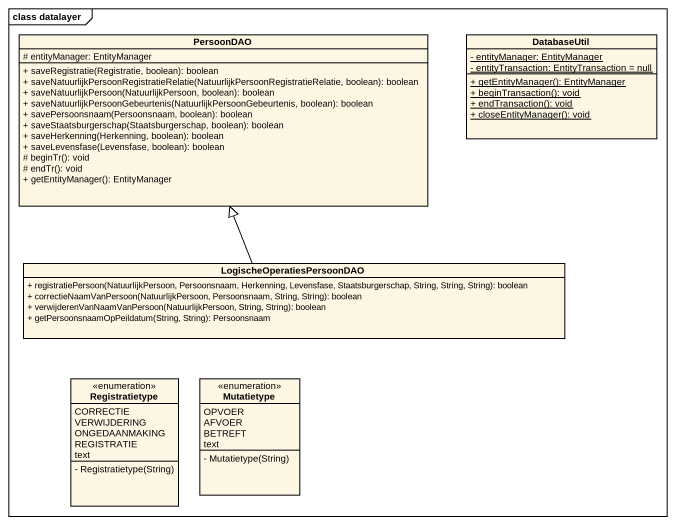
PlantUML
@startuml
mainframe class datalayer
hide circle
hide empty members
skinparam classAttributeIconSize 0
class PersoonDAO {
  # entityManager: EntityManager
  + saveRegistratie(Registratie, boolean): boolean
  + saveNatuurlijkPersoonRegistratieRelatie(NatuurlijkPersoonRegistratieRelatie, boolean): boolean
  + saveNatuurlijkPersoon(NatuurlijkPersoon, boolean): boolean
  + saveNatuurlijkPersoonGebeurtenis(NatuurlijkPersoonGebeurtenis, boolean): boolean
  + savePersoonsnaam(Persoonsnaam, boolean): boolean
  + saveStaatsburgerschap(Staatsburgerschap, boolean): boolean
  + saveHerkenning(Herkenning, boolean): boolean
  + saveLevensfase(Levensfase, boolean): boolean
  # beginTr(): void
  # endTr(): void
  + getEntityManager(): EntityManager
}
class DatabaseUtil {
  {static} - entityManager: EntityManager
  {static} - entityTransaction: EntityTransaction = null
  {static} + getEntityManager(): EntityManager
  {static} + beginTransaction(): void
  {static} + endTransaction(): void
  {static} + closeEntityManager(): void
}
class LogischeOperatiesPersoonDAO {
  + registratiePersoon(NatuurlijkPersoon, Persoonsnaam, Herkenning, Levensfase, Staatsburgerschap, String, String, String): boolean
  + correctieNaamVanPersoon(NatuurlijkPersoon, Persoonsnaam, String, String): boolean
  + verwijderenVanNaamVanPersoon(NatuurlijkPersoon, String, String): boolean
  + getPersoonsnaamOpPeildatum(String, String): Persoonsnaam
}
enum Registratietype {
  CORRECTIE
  VERWIJDERING
  ONGEDAANMAKING
  REGISTRATIE
  text
  - Registratietype(String)
}
enum Mutatietype {
  OPVOER
  AFVOER
  BETREFT
  text
  - Mutatietype(String)
}
LogischeOperatiesPersoonDAO -up-|> PersoonDAO
@enduml
